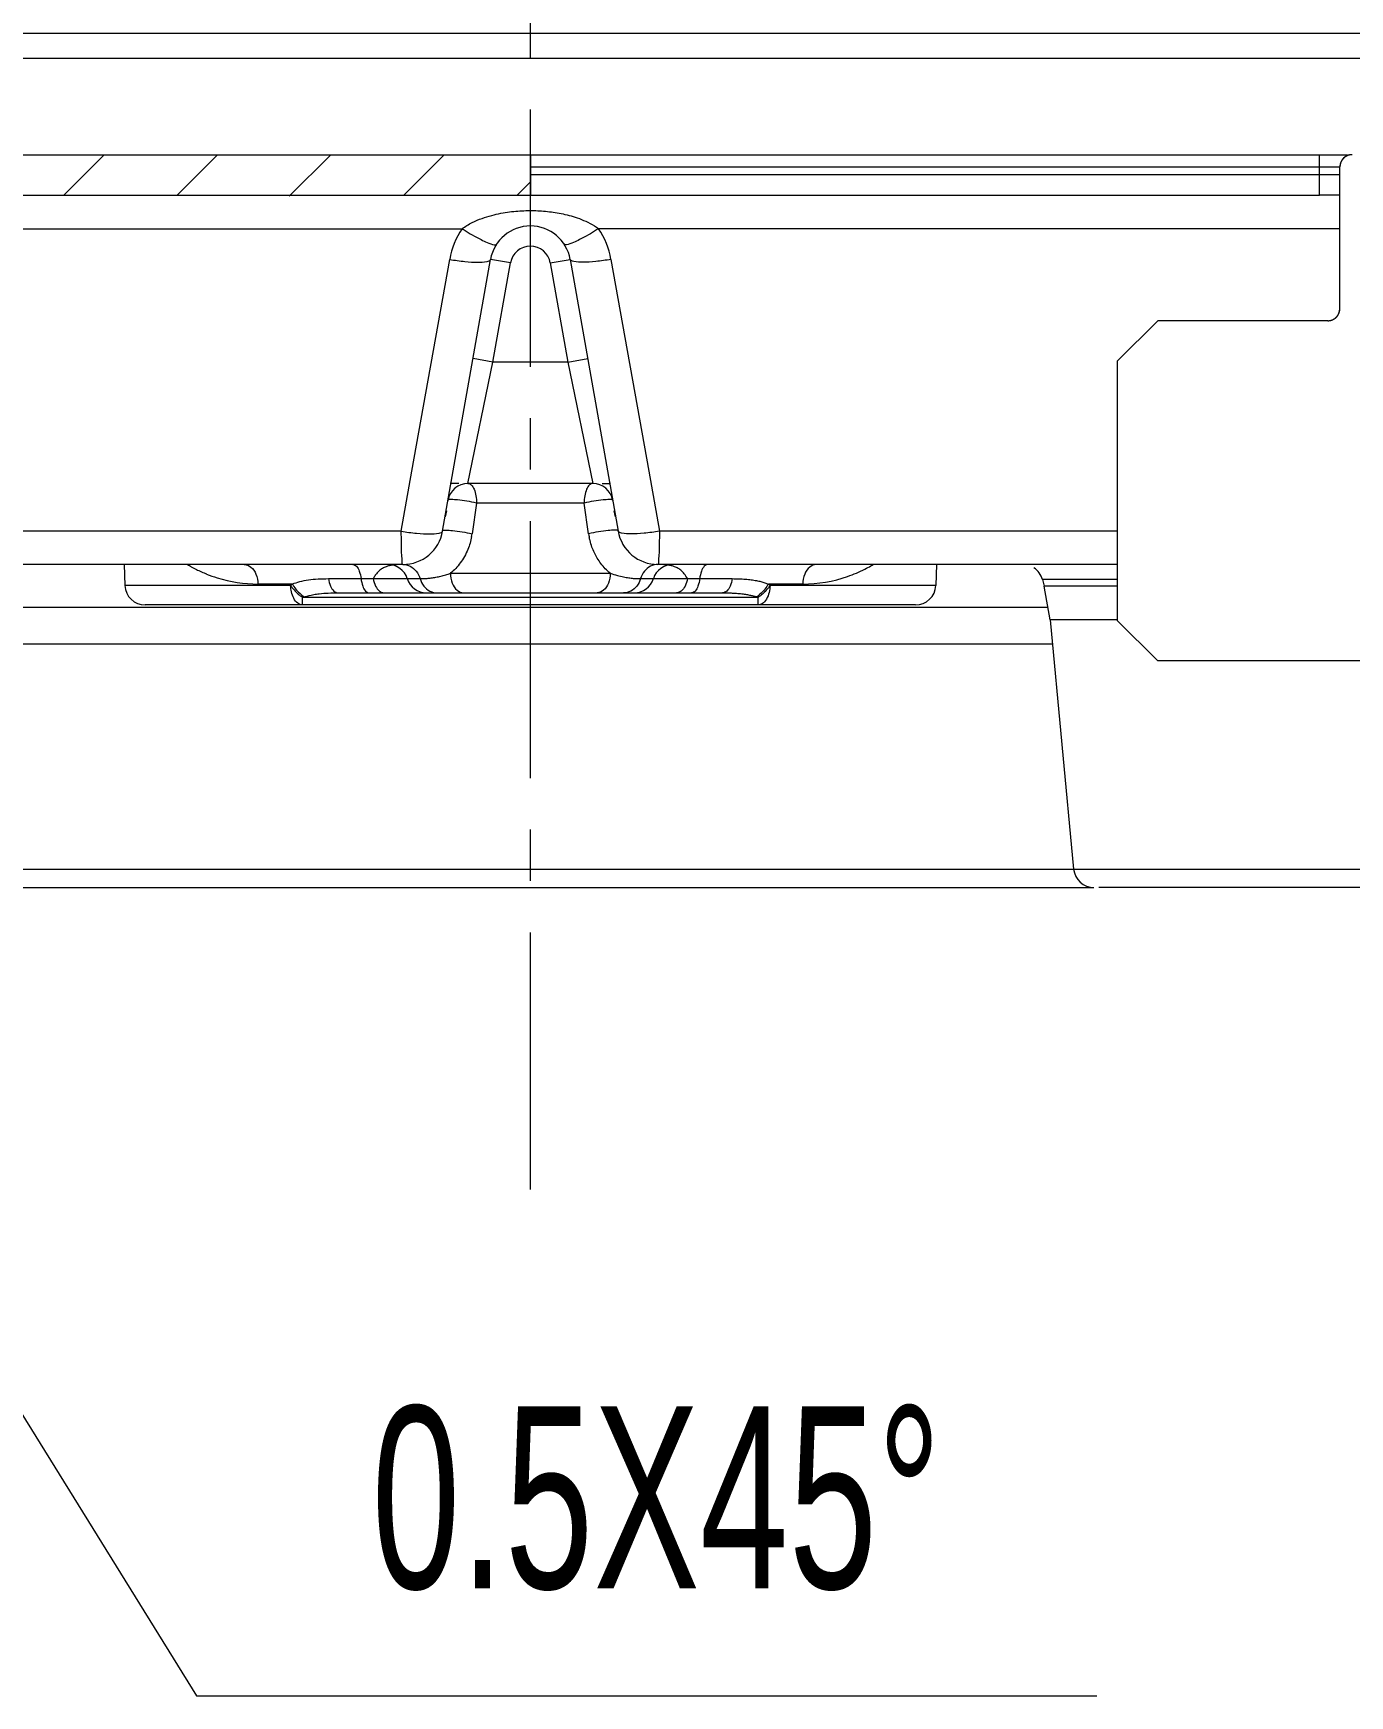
# Model space of a CAD drawing. Header units: millimetres. Extents: x 5536 to 6151, y 463 to 893.
# Drawn here: x 5727.38 to 5759.91, y 820.33 to 861.39 of the extents above; entities that cross this region are included whole.
import ezdxf

# ---------------------------------------------------------------- set-up
doc = ezdxf.new("R2010")
doc.units = ezdxf.units.MM
doc.header["$LTSCALE"] = 0.2
doc.linetypes.add('CENTER', pattern=[50.8, 31.75, -6.35, 6.35, -6.35])
doc.layers.get('0').update_dxf_attribs({"lineweight": 18})
for name, color, linetype, lineweight in [('poumianxian', 2, 'Continuous', 18), ('图层1', 1, 'CENTER', 18), ('图层2', 4, 'Continuous', 18)]:
    doc.layers.add(name, color=color, linetype=linetype, lineweight=lineweight)
doc.styles.add('標準', font='', dxfattribs={"width": 0.667})
doc.styles.get('標準').set_extended_font_data('pmingliu')

msp = doc.modelspace()

# ---------------------------------------------------------------- hatches: boundary and pattern name
at = {"layer": '图层2'}
h = msp.add_hatch(dxfattribs=at)
h.set_pattern_fill('XSEC0002', color=256, style=0, pattern_type=0)
h.set_pattern_definition([(45, (0, 0), (-1.39953946, 1.39953946), [])])
h.paths.add_polyline_path([(5739.661, 858.093), (5739.661, 858.393), (5739.661, 857.393), (5739.661, 857.893)], flags=0)

# ---------------------------------------------------------------- linework, layer by layer
for p, q in [((5681.853, 861.393), (5779.048, 861.393)), ((5738.903, 861.393), (5779.048, 861.393)), ((5682.403, 860.777), (5779.004, 860.777)), ((5683.453, 858.393), (5739.661, 858.393)), ((5683.453, 858.393), (5759.161, 858.393)), ((5739.661, 858.393), (5739.661, 857.393)), ((5739.661, 858.393), (5739.661, 858.093)), ((5739.661, 858.393), (5739.661, 857.393)), ((5739.661, 857.393), (5739.661, 858.393)), ((5759.161, 858.393), (5759.85, 858.393)), ((5759.161, 857.393), (5759.161, 858.393)), ((5739.661, 857.893), (5739.661, 858.093)), ((5739.661, 858.093), (5759.161, 858.093)), ((5739.661, 857.393), (5739.661, 857.893)), ((5759.161, 857.893), (5739.661, 857.893)), ((5759.161, 858.093), (5759.657, 858.093)), ((5759.661, 857.893), (5759.161, 857.893)), ((5759.661, 854.593), (5759.661, 858.093)), ((5759.661, 854.593), (5759.661, 858.093)), ((5719.098, 857.393), (5739.661, 857.393)), ((5719.098, 857.393), (5759.161, 857.393)), ((5759.661, 857.393), (5759.161, 857.393)), ((5718.586, 856.567), (5737.975, 856.566)), ((5741.347, 856.567), (5759.661, 856.567)), ((5736.735, 850.58), (5737.668, 855.808)), ((5737.493, 849.1), (5738.676, 855.808)), ((5739.168, 855.721), (5738.676, 855.808)), ((5738.737, 853.273), (5739.168, 855.721)), ((5740.153, 855.721), (5740.646, 855.808)), ((5740.153, 855.721), (5740.585, 853.273)), ((5740.646, 855.808), (5741.828, 849.1)), ((5741.653, 855.808), (5742.586, 850.58)), ((5754.161, 853.293), (5755.161, 854.293)), ((5754.161, 853.293), (5755.161, 854.293)), ((5759.361, 854.293), (5755.161, 854.293)), ((5759.361, 854.293), (5755.161, 854.293)), ((5738.12, 850.273), (5738.737, 853.273)), ((5738.737, 853.273), (5738.244, 853.36)), ((5740.585, 853.273), (5738.737, 853.273)), ((5740.585, 853.273), (5741.077, 853.36)), ((5740.585, 853.273), (5741.202, 850.273)), ((5754.161, 853.293), (5754.161, 846.893)), ((5754.161, 853.293), (5754.161, 846.893)), ((5736.471, 849.1), (5736.735, 850.58)), ((5737.7, 850.273), (5737.713, 850.345)), ((5741.609, 850.345), (5741.621, 850.273)), ((5742.586, 850.58), (5742.851, 849.1)), ((5737.892, 850.273), (5737.7, 850.273)), ((5741.202, 850.273), (5738.12, 850.273)), ((5741.431, 850.273), (5741.621, 850.273)), ((5738.334, 849.791), (5738.22, 849.03)), ((5740.987, 849.791), (5738.334, 849.791)), ((5741.101, 849.03), (5740.987, 849.791)), ((5736.471, 849.1), (5718.325, 849.1)), ((5754.161, 849.1), (5742.851, 849.1)), ((5736.508, 848.273), (5718.296, 848.273)), ((5729.626, 848.273), (5729.644, 847.756)), ((5734.673, 847.923), (5735.779, 847.923)), ((5735.778, 847.923), (5736.62, 847.923)), ((5736.62, 847.923), (5736.936, 847.923)), ((5737.686, 848.056), (5741.636, 848.056)), ((5742.386, 847.923), (5742.701, 847.923)), ((5742.702, 847.923), (5743.543, 847.923)), ((5754.161, 848.273), (5742.813, 848.273)), ((5743.543, 847.923), (5744.648, 847.923)), ((5749.696, 848.273), (5749.678, 847.756)), ((5754.161, 847.903), (5752.312, 847.903)), ((5752.312, 847.903), (5752.357, 847.734)), ((5733.739, 847.756), (5729.644, 847.756)), ((5733.779, 847.791), (5732.93, 847.791)), ((5734.91, 847.573), (5744.411, 847.573)), ((5746.391, 847.791), (5745.542, 847.791)), ((5749.678, 847.756), (5745.583, 847.756)), ((5754.161, 847.734), (5752.357, 847.734)), ((5752.506, 846.907), (5752.357, 847.734)), ((5752.451, 847.209), (5726.87, 847.209)), ((5749.178, 847.273), (5730.144, 847.273)), ((5734.034, 847.273), (5734.034, 847.461)), ((5745.287, 847.461), (5734.034, 847.461)), ((5745.287, 847.273), (5745.287, 847.461)), ((5754.142, 846.907), (5752.506, 846.907)), ((5752.506, 846.907), (5753.083, 840.751)), ((5754.161, 846.893), (5755.161, 845.893)), ((5754.161, 846.893), (5755.161, 845.893)), ((5752.562, 846.307), (5726.76, 846.307)), ((5764.212, 845.893), (5755.161, 845.893)), ((5764.212, 845.893), (5755.161, 845.893)), ((5681.083, 840.751), (5798.238, 840.751)), ((5725.735, 840.293), (5753.586, 840.293)), ((5797.735, 840.293), (5753.708, 840.293))]:
    msp.add_line(p, q)
for centre, radius, start, end in [((5759.961, 858.093), 0.3, 90, 180), ((5739.624, 855.458), 1.987, 146.1085, 169.8623), ((5739.661, 855.634), 1, 9.9996, 169.9959), ((5739.697, 855.458), 1.987, 10.1368, 33.902), ((5739.661, 855.634), 1, 140.3713, 144.9448), ((5739.661, 855.634), 0.5, 10, 170), ((5759.361, 854.593), 0.3, 270, 360), ((5738.12, 849.773), 0.5, 90.0043, 170.0249), ((5741.202, 849.773), 0.5, 10, 90), ((5738.539, 849.273), 1, 161.111, 169.9998), ((5740.782, 849.273), 1, 10.0001, 18.8888), ((5736.508, 849.273), 1, 269.9982, 350), ((5736.522, 849.284), 1.717, 349.2443, 351.4992), ((5742.799, 849.284), 1.717, 188.489, 191.0043), ((5742.813, 849.273), 1, 190, 270), ((5732.973, 851.268), 3.486, 239.2343, 241.028), ((5732.96, 851.243), 3.458, 241.0242, 245.6691), ((5732.952, 851.226), 3.438, 245.6712, 247.9945), ((5732.942, 851.202), 3.413, 247.9917, 252.6102), ((5732.932, 851.166), 3.375, 252.5956, 269.9736), ((5736.408, 847.603), 0.705, 141.3384, 145.0363), ((5736.143, 847.773), 0.5, 17.4576, 90), ((5737.097, 848.073), 0.5, 197.4576, 270), ((5742.225, 848.073), 0.5, 269.9974, 342.5424), ((5743.178, 847.773), 0.5, 90, 162.5543), ((5746.39, 851.163), 3.372, 270.0171, 289.2017), ((5746.371, 851.223), 3.435, 289.1703, 296.8814), ((5746.354, 851.259), 3.475, 296.8753, 299.6767), ((5746.347, 851.271), 3.489, 299.6754, 300.7495), ((5751.829, 847.773), 0.5, 15, 56.6666), ((5730.144, 847.773), 0.5, 182, 270), ((5734.29, 847.156), 0.814, 128.7847, 132.5527), ((5744.944, 846.512), 1.009, 70.0951, 72.4079), ((5745.038, 847.163), 0.805, 47.4245, 51.2381), ((5749.178, 847.773), 0.5, 270, 358), ((5753.586, 840.798), 0.505, 185.3599, 270)]:
    msp.add_arc(centre, radius, start, end)
for points, knots in [([(5759.961, 858.393), (5759.958, 858.393), (5759.955, 858.393), (5759.951, 858.393), (5759.947, 858.393), (5759.944, 858.393), (5759.941, 858.393), (5759.937, 858.392), (5759.934, 858.392), (5759.93, 858.392), (5759.927, 858.391), (5759.923, 858.391), (5759.92, 858.39), (5759.917, 858.39), (5759.913, 858.389), (5759.91, 858.389), (5759.906, 858.388), (5759.903, 858.388), (5759.899, 858.387), (5759.896, 858.386), (5759.892, 858.385), (5759.889, 858.384), (5759.885, 858.384), (5759.882, 858.383), (5759.878, 858.382), (5759.875, 858.381), (5759.871, 858.38), (5759.868, 858.378), (5759.864, 858.377), (5759.861, 858.376), (5759.857, 858.375), (5759.854, 858.374), (5759.85, 858.372), (5759.847, 858.371), (5759.843, 858.369), (5759.84, 858.368), (5759.837, 858.366), (5759.833, 858.365), (5759.83, 858.363), (5759.826, 858.361), (5759.823, 858.36), (5759.82, 858.358), (5759.816, 858.356), (5759.813, 858.354), (5759.81, 858.352), (5759.806, 858.35), (5759.803, 858.348), (5759.8, 858.346), (5759.797, 858.344), (5759.793, 858.342), (5759.79, 858.34), (5759.787, 858.338), (5759.784, 858.336), (5759.781, 858.333), (5759.778, 858.331), (5759.775, 858.329), (5759.772, 858.326), (5759.769, 858.324), (5759.766, 858.321), (5759.763, 858.319), (5759.76, 858.316), (5759.757, 858.313), (5759.754, 858.311), (5759.751, 858.308), (5759.749, 858.305), (5759.746, 858.303), (5759.743, 858.3), (5759.74, 858.297), (5759.738, 858.294), (5759.735, 858.291), (5759.733, 858.288), (5759.73, 858.285), (5759.728, 858.282), (5759.725, 858.279), (5759.723, 858.276), (5759.721, 858.273), (5759.718, 858.27), (5759.716, 858.267), (5759.714, 858.264), (5759.712, 858.261), (5759.71, 858.257), (5759.708, 858.254), (5759.705, 858.251), (5759.703, 858.248), (5759.702, 858.244), (5759.7, 858.241), (5759.698, 858.238), (5759.696, 858.234), (5759.694, 858.231), (5759.693, 858.228), (5759.691, 858.224), (5759.689, 858.221), (5759.688, 858.217), (5759.686, 858.214), (5759.685, 858.211), (5759.683, 858.207), (5759.682, 858.204), (5759.68, 858.2), (5759.679, 858.197), (5759.678, 858.193), (5759.677, 858.19), (5759.675, 858.186), (5759.674, 858.183), (5759.673, 858.179), (5759.672, 858.176), (5759.671, 858.172), (5759.67, 858.169), (5759.669, 858.165), (5759.669, 858.162), (5759.668, 858.158), (5759.667, 858.155), (5759.666, 858.151), (5759.666, 858.148), (5759.665, 858.144), (5759.665, 858.141), (5759.664, 858.137), (5759.663, 858.134), (5759.663, 858.131), (5759.663, 858.127), (5759.662, 858.124), (5759.662, 858.12), (5759.662, 858.117), (5759.661, 858.113), (5759.661, 858.11), (5759.661, 858.107), (5759.661, 858.103), (5759.661, 858.099), (5759.661, 858.095), (5759.661, 858.093)], [0, 0, 0, 0, 23231.270354, 34925.565988, 46671.677697, 58469.205729, 70317.734026, 82216.82948, 94166.043139, 106164.908136, 118212.941308, 130309.642547, 142454.493809, 154646.960953, 166886.492284, 179172.519216, 191504.45566, 203881.698348, 216303.627558, 228769.606097, 241278.979513, 253831.076375, 266425.208895, 279060.671901, 291736.744292, 304452.68759, 317207.747351, 330001.152676, 342832.116932, 355699.836771, 368603.494275, 381542.254694, 394515.269402, 407521.673488, 420560.588353, 433631.120049, 446732.360766, 459863.388805, 473023.269064, 486211.05287, 499425.778967, 512666.473216, 525932.149746, 539221.810776, 552534.446829, 565869.038372, 579224.554109, 592599.954131, 605994.1878, 619406.195601, 632834.910023, 646279.254741, 659738.145834, 673210.492213, 686695.196363, 700191.154544, 713697.257437, 727212.390761, 740735.435285, 754265.268426, 767800.764152, 781340.792922, 794884.223942, 808429.923855, 821976.758426, 835523.592997, 849069.292908, 862612.72393, 876152.752958, 889688.248423, 903218.081828, 916741.126578, 930256.25968, 943762.36257, 957258.320751, 970743.024902, 984215.371209, 997674.26238, 1011118.606814, 1024547.321236, 1037959.329328, 1051353.562995, 1064728.962723, 1078084.47894, 1091419.070182, 1104731.706364, 1118021.36739, 1131287.043783, 1144527.738176, 1157742.463962, 1170930.247924, 1184090.128185, 1197221.156221, 1210322.39694, 1223392.928498, 1236431.843363, 1249438.247577, 1262411.262161, 1275350.022904, 1288253.680082, 1301121.400251, 1313952.364287, 1326745.769612, 1339500.829373, 1352216.772573, 1364892.844964, 1377528.308397, 1390122.440916, 1402674.537779, 1415183.910851, 1427649.889317, 1440071.818529, 1452449.061626, 1464780.998009, 1477067.024654, 1489306.556276, 1501499.02342, 1513643.874682, 1525740.575575, 1537788.608784, 1549787.473745, 1561736.687436, 1573635.783212, 1585484.311531, 1597281.839564, 1609027.950909, 1620722.246902, 1643953.516903, 1643953.516903, 1643953.516903, 1643953.516903]), ([(5737.974, 856.566), (5738.052, 856.624), (5738.213, 856.72), (5738.462, 856.823), (5738.701, 856.897), (5738.928, 856.948), (5739.143, 856.982), (5739.349, 857.004), (5739.548, 857.014), (5739.745, 857.015), (5739.939, 857.006), (5740.132, 856.988), (5740.325, 856.96), (5740.52, 856.921), (5740.721, 856.868), (5740.929, 856.796), (5741.143, 856.7), (5741.28, 856.616), (5741.347, 856.567)], [0, 0, 0, 0, 17591.810988, 33883.22972, 48909.392439, 62988.817647, 76127.241782, 88552.348314, 100576.257609, 112440.768301, 124211.574297, 135934.571903, 147660.381842, 159597.182298, 172092.223856, 185412.859798, 199558.952406, 214585.903879, 214585.903879, 214585.903879, 214585.903879]), ([(5737.975, 856.567), (5738.105, 856.483), (5738.351, 856.335), (5738.593, 856.227), (5738.801, 856.148), (5738.828, 856.188)], [0, 0, 0, 0, 23046.678823, 39772.284946, 46792.013765, 46792.013765, 46792.013765, 46792.013765]), ([(5741.346, 856.567), (5741.216, 856.483), (5740.971, 856.335), (5740.728, 856.227), (5740.52, 856.148), (5740.494, 856.188)], [0, 0, 0, 0, 23057.671759, 39790.944753, 46812.590366, 46812.590366, 46812.590366, 46812.590366]), ([(5737.668, 855.808), (5737.793, 855.786), (5738.023, 855.753), (5738.342, 855.734), (5738.536, 855.738), (5738.67, 855.775), (5738.676, 855.808)], [0, 0, 0, 0, 21976.833403, 40691.259945, 53519.681886, 59331.275975, 59331.275975, 59331.275975, 59331.275975]), ([(5741.653, 855.808), (5741.528, 855.786), (5741.299, 855.753), (5740.979, 855.734), (5740.786, 855.738), (5740.651, 855.775), (5740.646, 855.808)], [0, 0, 0, 0, 21988.322242, 40712.511578, 53547.625459, 59362.267329, 59362.267329, 59362.267329, 59362.267329]), ([(5759.361, 854.293), (5759.363, 854.293), (5759.366, 854.293), (5759.371, 854.293), (5759.374, 854.294), (5759.377, 854.294), (5759.381, 854.294), (5759.384, 854.294), (5759.388, 854.294), (5759.391, 854.295), (5759.395, 854.295), (5759.398, 854.296), (5759.401, 854.296), (5759.405, 854.297), (5759.408, 854.297), (5759.412, 854.298), (5759.415, 854.298), (5759.419, 854.299), (5759.422, 854.3), (5759.426, 854.3), (5759.429, 854.301), (5759.433, 854.302), (5759.436, 854.303), (5759.44, 854.304), (5759.443, 854.305), (5759.447, 854.306), (5759.45, 854.307), (5759.454, 854.308), (5759.457, 854.309), (5759.461, 854.31), (5759.464, 854.312), (5759.468, 854.313), (5759.471, 854.314), (5759.475, 854.316), (5759.478, 854.317), (5759.481, 854.319), (5759.485, 854.32), (5759.488, 854.322), (5759.492, 854.323), (5759.495, 854.325), (5759.499, 854.327), (5759.502, 854.329), (5759.505, 854.33), (5759.509, 854.332), (5759.512, 854.334), (5759.515, 854.336), (5759.518, 854.338), (5759.522, 854.34), (5759.525, 854.342), (5759.528, 854.344), (5759.531, 854.346), (5759.534, 854.349), (5759.538, 854.351), (5759.541, 854.353), (5759.544, 854.356), (5759.547, 854.358), (5759.55, 854.36), (5759.553, 854.363), (5759.556, 854.365), (5759.559, 854.368), (5759.562, 854.37), (5759.564, 854.373), (5759.567, 854.376), (5759.57, 854.378), (5759.573, 854.381), (5759.576, 854.384), (5759.578, 854.387), (5759.581, 854.389), (5759.584, 854.392), (5759.586, 854.395), (5759.589, 854.398), (5759.591, 854.401), (5759.594, 854.404), (5759.596, 854.407), (5759.598, 854.41), (5759.601, 854.413), (5759.603, 854.416), (5759.605, 854.42), (5759.608, 854.423), (5759.61, 854.426), (5759.612, 854.429), (5759.614, 854.432), (5759.616, 854.436), (5759.618, 854.439), (5759.62, 854.442), (5759.622, 854.445), (5759.624, 854.449), (5759.625, 854.452), (5759.627, 854.455), (5759.629, 854.459), (5759.631, 854.462), (5759.632, 854.466), (5759.634, 854.469), (5759.635, 854.472), (5759.637, 854.476), (5759.638, 854.479), (5759.64, 854.483), (5759.641, 854.486), (5759.642, 854.49), (5759.644, 854.493), (5759.645, 854.497), (5759.646, 854.5), (5759.647, 854.504), (5759.648, 854.507), (5759.649, 854.511), (5759.65, 854.514), (5759.651, 854.518), (5759.652, 854.521), (5759.653, 854.525), (5759.654, 854.528), (5759.654, 854.532), (5759.655, 854.535), (5759.656, 854.539), (5759.656, 854.542), (5759.657, 854.546), (5759.657, 854.549), (5759.658, 854.553), (5759.658, 854.556), (5759.659, 854.559), (5759.659, 854.563), (5759.66, 854.566), (5759.66, 854.57), (5759.66, 854.573), (5759.66, 854.576), (5759.66, 854.58), (5759.661, 854.583), (5759.661, 854.588), (5759.661, 854.591), (5759.661, 854.593)], [0, 0, 0, 0, 23236.604031, 34933.584744, 46682.393412, 58482.63022, 70333.878999, 82235.706551, 94187.663812, 106189.284158, 118240.083274, 130339.561981, 142487.201765, 154682.468367, 166924.809956, 179213.657828, 191548.425748, 203928.51032, 216353.292012, 228822.132466, 241334.378097, 253889.356987, 266486.38119, 279124.745365, 291803.728249, 304522.591196, 317280.579583, 330076.922342, 342910.832769, 355781.506988, 368688.127242, 381629.858467, 394605.85185, 407615.242276, 420657.150943, 433730.683702, 446834.932536, 459968.975526, 473131.877368, 486322.689158, 499540.449584, 512784.183802, 526052.906372, 539345.618605, 552661.311613, 565998.964548, 579357.546782, 592736.017869, 606133.326923, 619548.414388, 632980.211918, 646427.643528, 659889.624855, 673365.064555, 686852.864866, 700351.92179, 713861.125754, 727379.362224, 740905.511711, 754438.451376, 767977.054924, 781520.192554, 795066.733222, 808615.543295, 822165.488292, 835715.433536, 849264.243363, 862810.784026, 876353.921916, 889892.525466, 903425.465129, 916951.614842, 930469.85109, 943979.055274, 957478.111982, 970965.912292, 984441.35192, 997903.333326, 1011350.76465, 1024782.562377, 1038197.649939, 1051594.958996, 1064973.429782, 1078332.012497, 1091669.665431, 1104985.358267, 1118278.070673, 1131546.792931, 1144790.527462, 1158008.287418, 1171199.099364, 1184362.001206, 1197496.044195, 1210600.293026, 1223673.825648, 1236715.734316, 1249725.124872, 1262701.118127, 1275642.849682, 1288549.469604, 1301420.144271, 1314254.054363, 1327050.397122, 1339808.385512, 1352527.248695, 1365206.231338, 1377844.59585, 1390441.62005, 1402996.59894, 1415508.844234, 1427977.685029, 1440402.466379, 1452782.551291, 1465117.319152, 1477406.166735, 1489648.508618, 1501843.775267, 1513991.415008, 1526090.893365, 1538141.692866, 1550143.312833, 1562095.270124, 1573997.097996, 1585848.3468, 1597648.583608, 1609397.391923, 1621094.372988, 1644330.977017, 1644330.977017, 1644330.977017, 1644330.977017]), ([(5738.12, 850.273), (5738.149, 850.273), (5738.218, 850.234), (5738.28, 850.12), (5738.323, 849.966), (5738.333, 849.851), (5738.334, 849.791)], [0, 0, 0, 0, 9259.804895, 22841.083824, 40409.016254, 59356.838899, 59356.838899, 59356.838899, 59356.838899]), ([(5741.202, 850.273), (5741.173, 850.273), (5741.103, 850.234), (5741.041, 850.12), (5740.998, 849.966), (5740.988, 849.851), (5740.987, 849.791)], [0, 0, 0, 0, 9264.644304, 22853.026391, 40430.152121, 59387.883342, 59387.883342, 59387.883342, 59387.883342]), ([(5738.334, 849.791), (5738.255, 849.809), (5738.102, 849.838), (5737.874, 849.874), (5737.746, 849.873), (5737.631, 849.882), (5737.627, 849.86)], [0, 0, 0, 0, 20178.307747, 39654.225734, 53749.022473, 59353.85976, 59353.85976, 59353.85976, 59353.85976]), ([(5741.694, 849.86), (5741.69, 849.882), (5741.575, 849.873), (5741.447, 849.874), (5741.22, 849.838), (5741.066, 849.809), (5740.987, 849.791)], [0, 0, 0, 0, 5608.718646, 19713.162735, 39201.935073, 59393.321407, 59393.321407, 59393.321407, 59393.321407]), ([(5737.493, 849.1), (5737.497, 849.123), (5737.616, 849.117), (5737.751, 849.117), (5737.984, 849.081), (5738.141, 849.05), (5738.22, 849.03)], [0, 0, 0, 0, 5751.832007, 19998.333167, 39491.223562, 59355.509765, 59355.509765, 59355.509765, 59355.509765]), ([(5741.828, 849.1), (5741.824, 849.123), (5741.705, 849.117), (5741.571, 849.117), (5741.338, 849.081), (5741.181, 849.05), (5741.101, 849.03)], [0, 0, 0, 0, 5753.555892, 20010.024272, 39518.022448, 59397.853394, 59397.853394, 59397.853394, 59397.853394]), ([(5736.471, 849.1), (5736.596, 849.073), (5736.83, 849.044), (5737.154, 849.023), (5737.351, 849.028), (5737.487, 849.066), (5737.493, 849.1)], [0, 0, 0, 0, 21913.009432, 40637.248233, 53501.560667, 59346.532232, 59346.532232, 59346.532232, 59346.532232]), ([(5736.508, 848.273), (5736.488, 848.273), (5736.507, 848.397), (5736.472, 848.523), (5736.478, 848.8), (5736.472, 848.991), (5736.471, 849.1)], [0, 0, 0, 0, 4419.828193, 16888.337171, 35959.752094, 59344.69351, 59344.69351, 59344.69351, 59344.69351]), ([(5738.209, 848.964), (5738.189, 848.855), (5738.122, 848.625), (5737.948, 848.311), (5737.778, 848.13), (5737.686, 848.056)], [0, 0, 0, 0, 14543.59015, 31232.060921, 46810.785375, 46810.785375, 46810.785375, 46810.785375]), ([(5741.636, 848.056), (5741.592, 848.091), (5741.51, 848.166), (5741.403, 848.291), (5741.314, 848.424), (5741.24, 848.561), (5741.179, 848.707), (5741.139, 848.84), (5741.12, 848.924), (5741.114, 848.956)], [0, 0, 0, 0, 15615.914112, 30959.384355, 45787.085188, 60044.780453, 74421.834143, 89696.622731, 98646.418824, 98646.418824, 98646.418824, 98646.418824]), ([(5742.851, 849.1), (5742.725, 849.073), (5742.491, 849.044), (5742.168, 849.023), (5741.971, 849.028), (5741.834, 849.066), (5741.828, 849.1)], [0, 0, 0, 0, 21934.123037, 40676.380405, 53553.050811, 59403.633298, 59403.633298, 59403.633298, 59403.633298]), ([(5742.851, 849.1), (5742.85, 848.991), (5742.843, 848.8), (5742.849, 848.523), (5742.815, 848.397), (5742.834, 848.273), (5742.813, 848.273)], [0, 0, 0, 0, 23411.451317, 42504.491499, 54987.142206, 59411.985063, 59411.985063, 59411.985063, 59411.985063]), ([(5732.594, 848.273), (5732.653, 848.273), (5732.784, 848.215), (5732.899, 848.028), (5732.928, 847.873), (5732.93, 847.791)], [0, 0, 0, 0, 12940.562509, 28639.850873, 46768.244622, 46768.244622, 46768.244622, 46768.244622]), ([(5733.779, 847.791), (5733.84, 847.815), (5733.97, 847.857), (5734.184, 847.898), (5734.421, 847.919), (5734.587, 847.923), (5734.673, 847.923)], [0, 0, 0, 0, 12661.185252, 26808.995359, 42542.821106, 59320.706149, 59320.706149, 59320.706149, 59320.706149]), ([(5734.673, 847.923), (5734.683, 847.861), (5734.712, 847.751), (5734.788, 847.618), (5734.873, 847.573), (5734.91, 847.573)], [0, 0, 0, 0, 19693.263296, 35260.402531, 46786.50734, 46786.50734, 46786.50734, 46786.50734]), ([(5735.278, 848.273), (5735.31, 848.273), (5735.385, 848.223), (5735.444, 848.093), (5735.469, 847.985), (5735.477, 847.923)], [0, 0, 0, 0, 10547.273026, 26210.757443, 46790.930907, 46790.930907, 46790.930907, 46790.930907]), ([(5735.477, 847.923), (5735.485, 847.861), (5735.51, 847.753), (5735.569, 847.623), (5735.644, 847.573), (5735.676, 847.573)], [0, 0, 0, 0, 20581.210358, 36245.516844, 46793.316364, 46793.316364, 46793.316364, 46793.316364]), ([(5735.778, 847.923), (5735.79, 847.86), (5735.824, 847.749), (5735.901, 847.636), (5735.958, 847.6), (5735.971, 847.593)], [0, 0, 0, 0, 22824.827508, 41486.973194, 46796.064384, 46796.064384, 46796.064384, 46796.064384]), ([(5736.21, 848.252), (5736.203, 848.25), (5736.173, 848.24), (5736.111, 848.227), (5736.027, 848.19), (5735.937, 848.131), (5735.883, 848.076), (5735.857, 848.044)], [0, 0, 0, 0, 3599.405966, 16789.329554, 32778.769369, 51240.126215, 72676.187761, 72676.187761, 72676.187761, 72676.187761]), ([(5736.262, 848.259), (5736.269, 848.257), (5736.228, 848.255), (5736.221, 848.254), (5736.21, 848.252)], [0, 0, 0, 0, 12793.934116, 33463.882391, 33463.882391, 33463.882391, 33463.882391]), ([(5736.508, 848.273), (5736.462, 848.273), (5736.388, 848.267), (5736.307, 848.268), (5736.271, 848.257), (5736.262, 848.259)], [0, 0, 0, 0, 26283.325867, 41782.924103, 46799.14024, 46799.14024, 46799.14024, 46799.14024]), ([(5736.508, 848.273), (5736.571, 848.273), (5736.701, 848.242), (5736.856, 848.112), (5736.917, 847.989), (5736.936, 847.923)], [0, 0, 0, 0, 15003.210015, 30553.417819, 46802.069118, 46802.069118, 46802.069118, 46802.069118]), ([(5736.936, 847.923), (5736.962, 847.923), (5737.019, 847.924), (5737.112, 847.93), (5737.216, 847.941), (5737.331, 847.959), (5737.45, 847.984), (5737.569, 848.017), (5737.647, 848.042), (5737.685, 848.056)], [0, 0, 0, 0, 10187.709405, 22138.32356, 35785.608506, 50886.658473, 66804.634082, 82887.181303, 98575.929149, 98575.929149, 98575.929149, 98575.929149]), ([(5736.936, 847.923), (5736.954, 847.858), (5737.015, 847.735), (5737.17, 847.605), (5737.3, 847.573), (5737.363, 847.573)], [0, 0, 0, 0, 16250.036636, 31801.698, 46806.360851, 46806.360851, 46806.360851, 46806.360851]), ([(5737.686, 848.056), (5737.687, 847.973), (5737.716, 847.82), (5737.826, 847.633), (5737.954, 847.573), (5738.012, 847.573)], [0, 0, 0, 0, 18317.994347, 34050.333594, 46811.886905, 46811.886905, 46811.886905, 46811.886905]), ([(5741.636, 848.056), (5741.634, 847.973), (5741.606, 847.82), (5741.495, 847.633), (5741.367, 847.573), (5741.31, 847.573)], [0, 0, 0, 0, 18330.364511, 34073.588128, 46844.016182, 46844.016182, 46844.016182, 46844.016182]), ([(5741.636, 848.056), (5741.693, 848.036), (5741.802, 848.002), (5741.955, 847.965), (5742.086, 847.943), (5742.198, 847.931), (5742.296, 847.924), (5742.357, 847.923), (5742.386, 847.923)], [0, 0, 0, 0, 20396.36275, 37906.537411, 52553.882754, 64924.984071, 75666.450372, 85313.611429, 85313.611429, 85313.611429, 85313.611429]), ([(5742.386, 847.923), (5742.367, 847.858), (5742.306, 847.735), (5742.151, 847.605), (5742.021, 847.573), (5741.958, 847.573)], [0, 0, 0, 0, 16264.866007, 31831.16417, 46850.402978, 46850.402978, 46850.402978, 46850.402978]), ([(5742.813, 848.273), (5742.75, 848.273), (5742.621, 848.242), (5742.466, 848.112), (5742.404, 847.989), (5742.386, 847.923)], [0, 0, 0, 0, 15012.165694, 30571.223402, 46852.187343, 46852.187343, 46852.187343, 46852.187343]), ([(5743.059, 848.259), (5743.051, 848.257), (5743.015, 848.268), (5742.933, 848.267), (5742.86, 848.273), (5742.813, 848.273)], [0, 0, 0, 0, 4968.198808, 20484.958829, 46856.490208, 46856.490208, 46856.490208, 46856.490208]), ([(5743.543, 847.923), (5743.52, 847.965), (5743.472, 848.041), (5743.384, 848.131), (5743.294, 848.19), (5743.21, 848.226), (5743.139, 848.244), (5743.091, 848.256), (5743.067, 848.256), (5743.061, 848.257)], [0, 0, 0, 0, 23204.506617, 43084.589681, 60195.570599, 75015.130796, 87236.619418, 95786.891285, 98684.71997, 98684.71997, 98684.71997, 98684.71997]), ([(5743.543, 847.923), (5743.531, 847.86), (5743.497, 847.748), (5743.42, 847.636), (5743.363, 847.6), (5743.349, 847.593)], [0, 0, 0, 0, 22823.621909, 41532.231306, 46861.108079, 46861.108079, 46861.108079, 46861.108079]), ([(5743.844, 847.923), (5743.836, 847.861), (5743.812, 847.753), (5743.752, 847.623), (5743.678, 847.573), (5743.646, 847.573)], [0, 0, 0, 0, 20612.264467, 36300.171548, 46863.895872, 46863.895872, 46863.895872, 46863.895872]), ([(5744.043, 848.273), (5744.011, 848.273), (5743.937, 848.223), (5743.877, 848.093), (5743.852, 847.985), (5743.844, 847.923)], [0, 0, 0, 0, 10563.810838, 26251.851677, 46864.29065, 46864.29065, 46864.29065, 46864.29065]), ([(5744.648, 847.923), (5744.639, 847.861), (5744.609, 847.751), (5744.533, 847.618), (5744.448, 847.573), (5744.411, 847.573)], [0, 0, 0, 0, 19728.625376, 35323.768974, 46870.644477, 46870.644477, 46870.644477, 46870.644477]), ([(5744.648, 847.923), (5744.705, 847.923), (5744.815, 847.922), (5744.972, 847.913), (5745.115, 847.898), (5745.242, 847.878), (5745.353, 847.853), (5745.451, 847.825), (5745.513, 847.802), (5745.542, 847.791)], [0, 0, 0, 0, 18507.810079, 35731.02087, 51383.756487, 65282.573827, 77465.443894, 88420.97668, 98717.547332, 98717.547332, 98717.547332, 98717.547332]), ([(5746.727, 848.273), (5746.668, 848.273), (5746.538, 848.215), (5746.422, 848.028), (5746.393, 847.873), (5746.391, 847.791)], [0, 0, 0, 0, 12973.397733, 28712.254831, 46886.104408, 46886.104408, 46886.104408, 46886.104408]), ([(5733.739, 847.756), (5733.762, 847.716), (5733.822, 847.642), (5733.92, 847.541), (5733.996, 847.486), (5734.034, 847.461)], [0, 0, 0, 0, 15546.714267, 31470.066671, 46779.335632, 46779.335632, 46779.335632, 46779.335632]), ([(5734.034, 847.273), (5733.992, 847.273), (5733.898, 847.312), (5733.806, 847.437), (5733.753, 847.592), (5733.74, 847.702), (5733.739, 847.756)], [0, 0, 0, 0, 12140.796156, 27414.441209, 43663.850655, 59320.161807, 59320.161807, 59320.161807, 59320.161807]), ([(5733.779, 847.791), (5733.804, 847.748), (5733.859, 847.667), (5733.958, 847.56), (5734.034, 847.499), (5734.073, 847.474)], [0, 0, 0, 0, 15722.418858, 31663.639561, 46779.552657, 46779.552657, 46779.552657, 46779.552657]), ([(5734.045, 847.463), (5734.11, 847.485), (5734.198, 847.51), (5734.288, 847.528), (5734.31, 847.532)], [0, 0, 0, 0, 25365.261538, 33452.73678, 33452.73678, 33452.73678, 33452.73678]), ([(5734.31, 847.532), (5734.353, 847.539), (5734.472, 847.556), (5734.592, 847.564), (5734.667, 847.568)], [0, 0, 0, 0, 12462.791674, 33454.287171, 33454.287171, 33454.287171, 33454.287171]), ([(5744.411, 847.573), (5744.465, 847.573), (5744.536, 847.572), (5744.607, 847.57), (5744.624, 847.569)], [0, 0, 0, 0, 25450.424899, 33516.597082, 33516.597082, 33516.597082, 33516.597082]), ([(5744.624, 847.569), (5744.657, 847.568), (5744.735, 847.564), (5744.851, 847.554), (5744.969, 847.539), (5745.072, 847.521), (5745.164, 847.499), (5745.221, 847.483), (5745.249, 847.474)], [0, 0, 0, 0, 13229.065118, 31370.130245, 47334.557764, 61224.37347, 73664.469553, 85362.647029, 85362.647029, 85362.647029, 85362.647029]), ([(5745.542, 847.791), (5745.518, 847.748), (5745.462, 847.667), (5745.364, 847.56), (5745.288, 847.499), (5745.249, 847.474)], [0, 0, 0, 0, 15755.705612, 31730.593915, 46878.415744, 46878.415744, 46878.415744, 46878.415744]), ([(5745.583, 847.756), (5745.559, 847.716), (5745.5, 847.642), (5745.401, 847.541), (5745.325, 847.486), (5745.287, 847.461)], [0, 0, 0, 0, 15580.130898, 31537.307817, 46878.864717, 46878.864717, 46878.864717, 46878.864717]), ([(5745.583, 847.756), (5745.581, 847.697), (5745.567, 847.579), (5745.507, 847.42), (5745.411, 847.304), (5745.324, 847.273), (5745.287, 847.273)], [0, 0, 0, 0, 17022.243168, 34427.261942, 48766.030703, 59447.051469, 59447.051469, 59447.051469, 59447.051469])]:
    msp.add_open_spline(points, degree=3, knots=knots)
for points in [[(5735.83, 848.007), (5735.811, 847.98), (5735.794, 847.952), (5735.779, 847.923)], [(5734.667, 847.568), (5734.748, 847.572), (5734.829, 847.573), (5734.91, 847.573)], [(5735.971, 847.593), (5735.995, 847.581), (5736.023, 847.573), (5736.05, 847.573)], [(5743.349, 847.593), (5743.325, 847.581), (5743.297, 847.573), (5743.27, 847.573)]]:
    msp.add_open_spline(points, degree=3)
at = {"layer": 'poumianxian', "color": 6}
for p, q in [((5718.835, 840.571), (5731.41, 820.334)), ((5731.41, 820.334), (5753.659, 820.334))]:
    msp.add_line(p, q, dxfattribs=at)
at = {"layer": '图层1'}
msp.add_line((5739.661, 832.837), (5739.661, 870.149), dxfattribs=at)
at = {"layer": '图层2'}
for p, q in [((5728.135, 857.393), (5729.135, 858.393)), ((5730.934, 857.393), (5731.934, 858.393)), ((5733.706, 857.367), (5734.733, 858.393)), ((5736.532, 857.393), (5737.532, 858.393)), ((5739.331, 857.393), (5739.661, 857.723))]:
    msp.add_line(p, q, dxfattribs=at)

# ---------------------------------------------------------------- texts
at = {"layer": 'poumianxian', "insert": (5735.743, 827.484), "char_height": 4.5, "width": 16.02591, "attachment_point": 1, "style": '標準'}
msp.add_mtext('\\T1.004;0.5X45%%D', dxfattribs=at)

doc.saveas('drawing.dxf')
